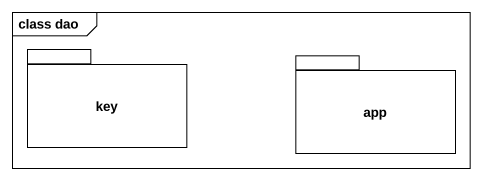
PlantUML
@startuml
mainframe class dao
package key {
}
package app {
}
@enduml
